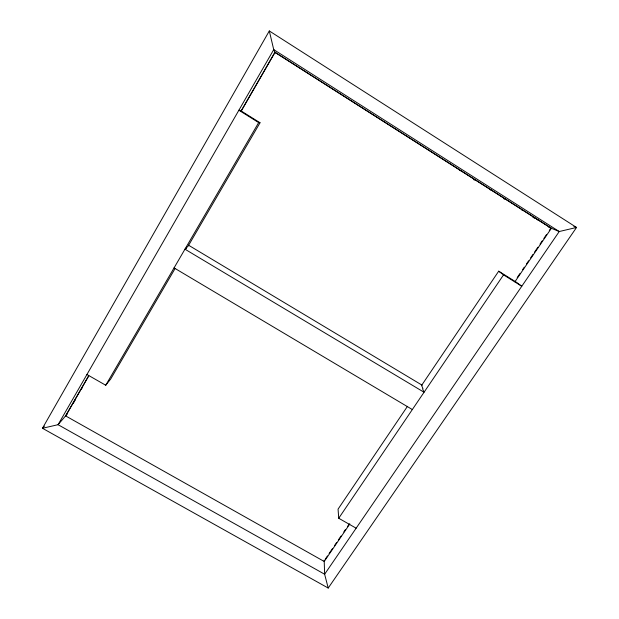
<?xml version="1.0" encoding="UTF-8"?>
<svg xmlns="http://www.w3.org/2000/svg" width="619" height="619" viewBox="0 0 619 619"><rect width="100%" height="100%" fill="white"/><g stroke="black" fill="none" stroke-linecap="round" stroke-linejoin="round"><path stroke-width="0.93" d="M269.304 30.95L42.463 428.271L328.209 588.05L576.537 227.467L269.304 30.95L273.73 49.613L275.347 53.079M88.749 375.663L65.591 415.883L324.224 561.479L349.828 523.922M241.178 110.878L274.944 52.228L551.382 228.287L514.884 281.823M66.032 415.372L88.664 376.066M241.309 110.925L275.014 52.375L550.925 228.102L549.301 230.492M86.931 374.503L105.733 385.242L258.672 122.593L260.026 122.755L188.122 246.153L184.957 249.186L424.054 392.253L422.653 389.011M185.623 249.256L186.559 247.646M175.069 268.553L110.7 379.021L105.733 385.242M407.472 406.327L338.067 509.135L338.725 518.25L356.142 528.193M498.697 271.192L503.549 274.859L521.778 286.249L516.486 282.31L498.697 271.192L421.578 385.42L422.947 388.577M338.725 518.25L503.549 274.859M325.292 559.143L327.466 555.947M329.091 553.556L332.418 548.674M334.531 545.579L336.705 542.391M338.338 539.992L341.054 536.008M343.777 532.015L345.402 529.624M347.584 526.436L349.209 524.038M517.221 277.56L519.937 273.567M522.653 269.582L524.285 267.184M526.46 263.996L528.634 260.808M530.653 257.852L532.982 254.424M534.615 252.034L537.88 247.244M540.054 244.056L542.229 240.861M543.861 238.47L546.577 234.485M67.456 413.701L58.07 424.696L42.463 428.271L44.375 426.135M73.971 401.576L75.201 400.16M72.779 403.65L74.009 402.226M80.772 389.761L81.971 388.407M459.329 170.302L460.83 170.72M473.558 179.626L476.026 180.4M489.358 189.422L491.153 190.025M503.781 198.738L506.203 199.612M573.89 226.484L576.537 227.467L559.236 231.529L548.798 227.219M521.67 209.911L523.419 210.584M532.913 217.385L536.085 218.646M536.712 219.428L538.321 220.07M174.071 267.888L412.339 409.554M188.424 245.139L422.197 385.235M260.026 122.755L240.752 110.716L238.88 110.228L258.672 122.593M328.209 588.05L324.627 574.231L324.178 560.063M273.73 49.613L58.07 424.696L324.627 574.231L559.236 231.529L273.73 49.613"/></g></svg>
